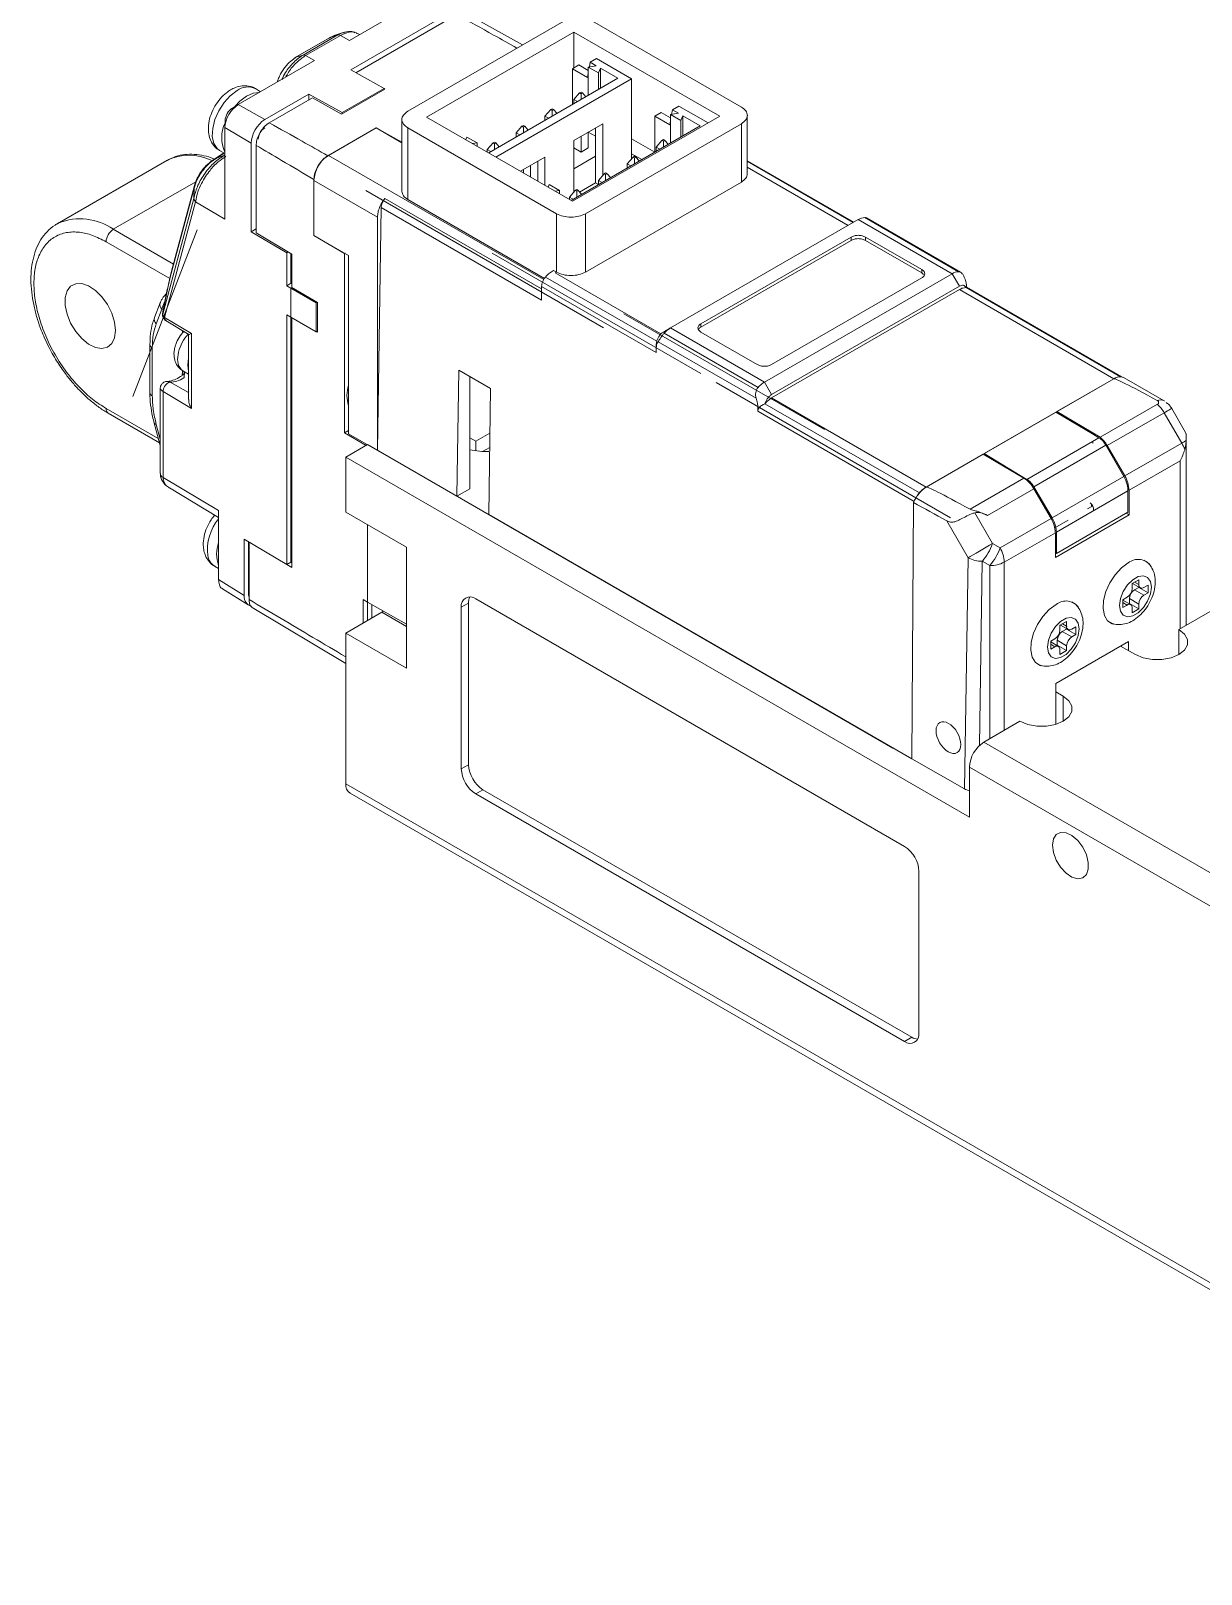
# Model space of a CAD drawing. Header units: millimetres. Extents: x 5 to 415, y 5 to 292.
# Drawn here: x 294.97 to 323.63, y 235.02 to 272.82 of the extents above; entities that cross this region are included whole.
import ezdxf

# ---------------------------------------------------------------- set-up
doc = ezdxf.new("R2010")
doc.units = ezdxf.units.MM
doc.linetypes.add('CENTERX2', pattern=[20.32, 12.7, -2.54, 2.54, -2.54])
doc.layers.add('CENTER_LINE', color=7, linetype='CENTERX2')

msp = doc.modelspace()

# ---------------------------------------------------------------- linework, layer by layer
at = {"color": 7, "linetype": 'Continuous', "lineweight": 18}
for p, q in [((304.645, 273.664), (302.773, 272.583)), ((302.807, 271.861), (305.3, 273.299)), ((302.932, 271.791), (305.406, 273.219)), ((304.204, 270.85), (308.022, 273.054)), ((307.013, 272.472), (305.615, 273.251)), ((308.729, 273.054), (312.371, 270.952)), ((302.282, 272.648), (301.427, 272.155)), ((302.315, 272.662), (301.463, 272.171)), ((302.491, 272.717), (301.639, 272.225)), ((302.553, 272.706), (301.701, 272.214)), ((302.38, 272.694), (302.278, 272.646)), ((302.491, 272.717), (302.315, 272.662)), ((302.596, 272.767), (302.425, 272.71)), ((302.553, 272.706), (302.773, 272.583)), ((302.665, 272.789), (302.616, 272.773)), ((303.021, 272.726), (302.958, 272.76)), ((304.663, 270.707), (308.269, 272.789)), ((308.269, 272.789), (311.84, 270.728)), ((308.269, 272.789), (308.269, 271.911)), ((301.432, 272.15), (301.463, 272.171)), ((301.463, 272.171), (301.639, 272.225)), ((301.701, 272.214), (301.921, 272.091)), ((308.668, 272.049), (308.827, 272.141)), ((308.827, 272.141), (309.684, 271.646)), ((301.921, 272.091), (300.049, 271.011)), ((303.62, 271.407), (302.807, 271.861)), ((308.393, 271.983), (308.234, 271.891)), ((308.234, 271.891), (308.605, 271.677)), ((308.234, 271.891), (308.234, 271.013)), ((308.393, 271.983), (308.622, 271.85)), ((308.622, 271.778), (308.605, 271.677)), ((308.622, 271.932), (308.817, 271.962)), ((308.871, 271.788), (308.622, 271.932)), ((308.622, 271.237), (308.622, 271.932)), ((308.668, 272.049), (308.649, 271.936)), ((308.668, 272.049), (308.817, 271.962)), ((308.924, 271.901), (308.871, 271.788)), ((308.871, 271.381), (308.871, 271.788)), ((308.924, 271.901), (309.348, 271.656)), ((308.924, 271.411), (308.924, 271.901)), ((300.599, 271.328), (300.469, 271.403)), ((301.016, 271.608), (301, 271.56)), ((303.638, 271.392), (302.577, 270.78)), ((302.595, 270.816), (303.62, 271.407)), ((303.62, 271.407), (303.62, 271.382)), ((303.62, 271.402), (303.638, 271.392)), ((309.348, 271.656), (306.184, 269.83)), ((309.684, 271.646), (306.36, 269.727)), ((309.684, 271.646), (309.684, 269.687)), ((300.049, 271.011), (299.908, 270.926)), ((300.703, 270.646), (300.049, 271.011)), ((301.782, 271.269), (300.703, 270.646)), ((300.809, 270.566), (301.87, 271.178)), ((301.782, 271.269), (302.595, 270.816)), ((301.782, 271.269), (301.782, 271.127)), ((302.577, 270.78), (301.87, 271.178)), ((308.269, 271.136), (308.411, 271.299)), ((308.358, 271.085), (308.269, 271.136)), ((308.269, 271.136), (308.269, 271.034)), ((308.446, 271.319), (308.411, 271.299)), ((308.411, 271.299), (308.446, 271.279)), ((308.482, 271.299), (308.446, 271.319)), ((308.446, 271.279), (308.482, 271.299)), ((308.446, 271.279), (308.446, 271.136)), ((308.482, 271.299), (308.564, 271.204)), ((299.724, 270.448), (299.727, 270.613)), ((302.595, 270.816), (302.595, 270.79)), ((304.057, 270.646), (304.057, 268.89)), ((308.234, 268.646), (304.663, 270.707)), ((307.562, 270.727), (307.704, 270.891)), ((307.651, 270.676), (307.562, 270.727)), ((307.562, 270.727), (307.562, 270.625)), ((307.739, 270.911), (307.704, 270.891)), ((307.704, 270.891), (307.739, 270.87)), ((307.774, 270.891), (307.739, 270.911)), ((307.739, 270.87), (307.774, 270.891)), ((307.739, 270.728), (307.739, 270.87)), ((307.774, 270.891), (307.857, 270.796)), ((311.84, 270.728), (308.234, 268.646)), ((310.408, 270.819), (310.249, 270.727)), ((310.249, 270.727), (310.621, 270.513)), ((310.249, 270.727), (310.249, 269.85)), ((310.408, 270.819), (310.638, 270.687)), ((310.638, 270.614), (310.621, 270.513)), ((310.638, 270.769), (310.833, 270.799)), ((310.886, 270.625), (310.638, 270.769)), ((310.638, 270.074), (310.638, 270.769)), ((310.683, 270.885), (310.664, 270.773)), ((310.683, 270.885), (310.842, 270.977)), ((310.683, 270.885), (310.833, 270.799)), ((310.842, 270.977), (311.557, 270.564)), ((310.939, 270.738), (310.886, 270.625)), ((310.886, 270.218), (310.886, 270.625)), ((310.939, 270.738), (311.363, 270.493)), ((310.939, 270.248), (310.939, 270.738)), ((312.517, 269.307), (312.517, 270.748)), ((299.724, 270.448), (299.724, 268.202)), ((300.367, 270.064), (299.724, 270.448)), ((302.241, 269.76), (303.426, 270.443)), ((303.426, 270.442), (302.259, 269.768)), ((303.426, 270.443), (304.057, 270.088)), ((303.426, 270.442), (303.426, 270.443)), ((304.057, 270.077), (303.426, 270.442)), ((307.845, 268.34), (304.204, 270.442)), ((304.204, 270.442), (304.204, 268.686)), ((306.997, 270.483), (306.855, 270.319)), ((306.944, 270.268), (306.855, 270.319)), ((306.855, 270.319), (306.855, 270.217)), ((307.032, 270.503), (306.997, 270.483)), ((306.997, 270.483), (307.032, 270.462)), ((307.067, 270.483), (307.032, 270.503)), ((307.032, 270.462), (307.067, 270.483)), ((307.032, 270.462), (307.032, 270.319)), ((307.15, 270.387), (307.067, 270.483)), ((311.363, 270.493), (308.199, 268.666)), ((308.269, 270.136), (308.977, 270.544)), ((308.446, 270.238), (308.446, 269.85)), ((312.371, 270.544), (308.552, 268.34)), ((308.623, 270.34), (308.623, 269.952)), ((308.8, 270.237), (308.623, 270.339)), ((308.8, 270.442), (308.8, 269.748)), ((308.977, 270.544), (308.977, 269.278)), ((312.371, 269.115), (312.371, 270.544)), ((299.594, 269.888), (299.724, 269.813)), ((300.367, 267.899), (300.367, 270.064)), ((300.49, 267.868), (300.49, 270.012)), ((305.652, 270.218), (305.623, 270.153)), ((305.901, 270.074), (305.652, 270.218)), ((305.79, 270.057), (305.901, 270.074)), ((305.901, 269.992), (305.901, 270.074)), ((306.148, 269.911), (306.29, 270.074)), ((306.236, 269.86), (306.148, 269.911)), ((306.148, 269.911), (306.148, 269.85)), ((306.325, 270.095), (306.29, 270.074)), ((306.29, 270.074), (306.325, 270.054)), ((306.36, 270.074), (306.325, 270.095)), ((306.325, 270.054), (306.36, 270.074)), ((306.325, 270.054), (306.325, 269.911)), ((306.36, 270.074), (306.443, 269.979)), ((308.269, 268.87), (308.269, 270.136)), ((308.269, 269.952), (308.446, 269.85)), ((308.446, 269.85), (308.623, 269.952)), ((310.249, 269.85), (309.684, 270.176)), ((309.684, 270.176), (310.249, 269.85)), ((310.285, 269.972), (310.426, 270.136)), ((310.373, 269.921), (310.285, 269.972)), ((310.285, 269.972), (310.285, 269.87)), ((310.461, 270.156), (310.426, 270.136)), ((310.426, 270.136), (310.461, 270.115)), ((310.497, 270.136), (310.461, 270.156)), ((310.461, 270.115), (310.497, 270.136)), ((310.461, 270.115), (310.461, 269.972)), ((310.497, 270.136), (310.579, 270.04)), ((298.303, 269.645), (295.616, 268.094)), ((299.697, 269.828), (299.466, 269.678)), ((299.518, 269.703), (299.482, 269.679)), ((299.684, 269.754), (299.518, 269.703)), ((299.724, 269.782), (299.684, 269.754)), ((306.961, 269.38), (307.562, 269.727)), ((307.209, 269.523), (307.209, 269.238)), ((307.386, 269.625), (307.386, 269.136)), ((307.562, 269.727), (307.562, 269.034)), ((308.8, 269.748), (308.269, 269.441)), ((308.8, 269.748), (308.8, 269.094)), ((309.578, 269.564), (309.719, 269.727)), ((309.666, 269.513), (309.578, 269.564)), ((309.578, 269.564), (309.578, 269.462)), ((309.684, 269.809), (309.931, 269.666)), ((309.754, 269.748), (309.719, 269.727)), ((309.719, 269.727), (309.754, 269.707)), ((309.79, 269.727), (309.754, 269.748)), ((309.754, 269.707), (309.79, 269.727)), ((309.754, 269.564), (309.754, 269.707)), ((309.79, 269.727), (309.872, 269.632)), ((315.122, 268.132), (312.543, 269.621)), ((301.904, 267.809), (301.904, 269.175)), ((301.905, 269.156), (303.461, 268.258)), ((301.905, 267.808), (301.905, 269.156)), ((307.032, 269.421), (307.032, 269.34)), ((312.371, 269.115), (308.552, 266.911)), ((309.012, 269.319), (308.87, 269.156)), ((308.959, 269.105), (308.87, 269.156)), ((308.87, 269.156), (308.87, 269.054)), ((309.047, 269.34), (309.012, 269.319)), ((309.012, 269.319), (309.047, 269.299)), ((309.083, 269.319), (309.047, 269.34)), ((309.047, 269.299), (309.083, 269.319)), ((309.047, 269.299), (309.047, 269.156)), ((309.165, 269.224), (309.083, 269.319)), ((298.971, 268.967), (298.411, 266.874)), ((298.98, 269.029), (298.419, 266.934)), ((298.965, 268.713), (298.971, 268.967)), ((298.988, 269.02), (298.971, 268.967)), ((307.668, 269.054), (307.638, 268.99)), ((307.917, 268.911), (307.668, 269.054)), ((307.805, 268.893), (307.917, 268.911)), ((307.917, 268.829), (307.917, 268.911)), ((308.163, 268.748), (308.305, 268.911)), ((308.252, 268.697), (308.163, 268.748)), ((308.163, 268.748), (308.163, 268.687)), ((308.34, 268.931), (308.305, 268.911)), ((308.305, 268.911), (308.34, 268.891)), ((308.375, 268.911), (308.34, 268.931)), ((308.34, 268.891), (308.375, 268.911)), ((308.34, 268.891), (308.34, 268.748)), ((308.375, 268.911), (308.458, 268.816)), ((308.411, 268.87), (308.8, 269.094)), ((308.8, 269.094), (308.87, 269.054)), ((298.965, 268.713), (298.202, 265.881)), ((299.005, 268.632), (298.241, 265.8)), ((299.724, 268.202), (299.005, 268.632)), ((303.55, 268.49), (303.461, 262.542)), ((307.475, 266.224), (303.55, 268.49)), ((307.55, 266.755), (304.204, 268.686)), ((295.616, 268.094), (295.649, 268.112)), ((300.367, 267.899), (300.49, 267.97)), ((303.461, 262.542), (303.461, 268.258)), ((307.845, 266.91), (307.845, 268.34)), ((308.552, 268.34), (308.552, 266.911)), ((315.234, 268.197), (310.638, 265.543)), ((315.234, 268.197), (317.533, 266.87)), ((315.391, 268.245), (317.689, 266.918)), ((317.741, 266.904), (315.433, 268.236)), ((301.236, 267.38), (300.367, 267.899)), ((300.49, 267.868), (301.363, 267.351)), ((302.655, 267.364), (301.904, 267.809)), ((301.904, 267.809), (301.905, 267.809)), ((301.905, 267.808), (302.754, 267.319)), ((311.381, 265.645), (315.058, 267.768)), ((315.058, 267.686), (311.381, 265.564)), ((315.058, 267.768), (315.058, 267.686)), ((315.411, 267.768), (316.79, 266.972)), ((315.411, 267.686), (315.411, 267.768)), ((316.79, 266.89), (315.411, 267.686)), ((301.275, 267.403), (301.236, 267.38)), ((301.236, 266.576), (301.236, 267.38)), ((301.34, 266.636), (301.34, 267.365)), ((301.363, 267.351), (301.363, 266.535)), ((302.665, 267.37), (302.655, 267.364)), ((302.655, 262.974), (302.655, 267.364)), ((302.754, 267.319), (302.754, 262.95)), ((307.774, 266.949), (307.845, 266.91)), ((307.845, 266.911), (307.81, 266.89)), ((312.936, 264.217), (317.533, 266.87)), ((316.79, 266.89), (316.79, 266.972)), ((316.835, 266.852), (316.79, 266.89)), ((317.709, 266.564), (317.533, 266.87)), ((301.34, 266.636), (301.236, 266.576)), ((301.236, 266.576), (301.34, 266.513)), ((301.363, 266.622), (301.34, 266.636)), ((301.34, 265.803), (301.34, 266.513)), ((301.959, 266.156), (301.34, 266.513)), ((301.363, 266.535), (301.991, 266.163)), ((307.48, 266.557), (307.475, 266.224)), ((310.285, 264.938), (307.48, 266.557)), ((310.297, 265.217), (307.574, 266.788)), ((316.79, 266.768), (313.113, 264.645)), ((317.709, 266.564), (313.113, 263.91)), ((317.709, 266.482), (313.113, 263.829)), ((317.709, 266.482), (321.492, 264.298)), ((317.874, 266.53), (317.882, 266.534)), ((317.874, 266.53), (321.658, 264.346)), ((321.684, 264.344), (317.884, 266.538)), ((317.886, 266.528), (317.886, 266.555)), ((298.136, 266.153), (297.999, 265.798)), ((298.276, 266.283), (298.197, 265.887)), ((298.277, 266.31), (298.203, 265.94)), ((298.278, 266.316), (298.277, 266.31)), ((301.959, 266.156), (301.981, 266.169)), ((301.959, 265.446), (301.959, 266.156)), ((301.991, 266.163), (301.991, 265.436)), ((298.044, 265.644), (298.181, 266)), ((298.197, 265.887), (298.197, 265.895)), ((298.241, 265.8), (298.905, 265.404)), ((298.248, 265.739), (298.837, 265.382)), ((301.34, 265.803), (301.236, 265.865)), ((301.236, 259.746), (301.236, 265.865)), ((301.34, 265.803), (301.959, 265.446)), ((301.34, 259.806), (301.34, 265.803)), ((301.363, 265.789), (301.363, 259.677)), ((298.688, 265.472), (298.688, 265.412)), ((298.835, 265.387), (298.835, 263.788)), ((298.905, 265.404), (298.905, 263.57)), ((301.959, 265.446), (301.991, 265.464)), ((301.991, 265.436), (301.967, 265.45)), ((310.638, 265.543), (310.461, 265.441)), ((312.78, 264.084), (310.482, 265.411)), ((310.638, 265.543), (312.936, 264.217)), ((311.381, 265.564), (311.381, 265.645)), ((312.76, 264.645), (311.381, 265.441)), ((297.887, 265.14), (297.887, 263.958)), ((297.946, 263.876), (297.946, 265.058)), ((310.285, 265.041), (310.285, 265.069)), ((310.285, 265.041), (310.285, 264.938)), ((312.733, 263.818), (310.332, 265.204)), ((298.678, 264.381), (298.688, 264.469)), ((298.688, 264.5), (298.688, 264.469)), ((298.694, 264.49), (298.835, 264.408)), ((298.72, 264.316), (298.726, 264.319)), ((298.724, 264.472), (298.723, 264.402)), ((298.726, 264.319), (298.733, 264.467)), ((305.406, 261.419), (305.452, 264.508)), ((305.452, 264.508), (306.23, 264.059)), ((305.724, 264.351), (305.724, 261.603)), ((313.113, 263.91), (312.936, 264.217)), ((316.896, 261.645), (321.492, 264.298)), ((320.096, 263.492), (321.492, 264.298)), ((322.727, 263.754), (321.742, 264.323)), ((298.14, 264.06), (298.14, 261.981)), ((298.21, 263.986), (298.21, 261.881)), ((298.905, 263.57), (298.21, 263.986)), ((302.743, 264.097), (302.754, 264.058)), ((306.23, 264.059), (306.183, 260.97)), ((313.113, 263.829), (316.896, 261.645)), ((296.866, 263.454), (298.119, 262.731)), ((312.771, 263.502), (312.774, 263.604)), ((312.774, 263.604), (312.822, 263.604)), ((312.948, 263.687), (316.731, 261.502)), ((318.318, 262.466), (320.07, 263.477)), ((320.07, 263.477), (320.967, 262.951)), ((320.096, 263.492), (320.096, 263.462)), ((321.161, 262.866), (320.096, 263.492)), ((322.558, 263.672), (321.161, 262.866)), ((322.727, 263.466), (321.331, 262.659)), ((322.73, 263.753), (322.725, 263.755)), ((323.157, 262.722), (322.727, 263.466)), ((323.249, 262.984), (322.91, 263.571)), ((297.992, 263.207), (298.129, 262.694)), ((298.128, 262.697), (298.14, 262.663)), ((302.754, 263.032), (302.655, 262.974)), ((303.179, 262.664), (302.655, 262.974)), ((303.214, 262.684), (302.683, 262.378)), ((303.461, 262.542), (302.754, 262.95)), ((316.083, 255.254), (303.214, 262.684)), ((305.865, 262.766), (305.724, 262.848)), ((306.213, 262.967), (305.865, 262.766)), ((305.865, 262.766), (305.865, 262.533)), ((321.128, 262.853), (319.363, 261.834)), ((320.967, 262.951), (321.128, 262.853)), ((320.967, 262.723), (320.985, 262.734)), ((321.76, 261.916), (323.157, 262.722)), ((323.26, 262.951), (323.26, 262.782)), ((323.26, 262.782), (323.26, 262.756)), ((323.26, 262.756), (323.26, 258.255)), ((302.683, 261.03), (302.683, 262.378)), ((302.683, 262.378), (317.957, 253.56)), ((303.248, 262.664), (303.249, 262.664)), ((303.427, 262.562), (303.426, 262.561)), ((303.461, 262.542), (305.406, 261.419)), ((306.034, 262.516), (306.208, 262.617)), ((316.896, 261.645), (318.293, 262.451)), ((319.289, 261.866), (318.293, 262.451)), ((318.318, 262.466), (319.2, 261.93)), ((318.318, 262.436), (318.318, 262.466)), ((321.297, 262.67), (319.535, 261.653)), ((321.736, 261.902), (321.297, 262.67)), ((321.76, 261.916), (321.331, 262.659)), ((319.2, 261.93), (319.363, 261.834)), ((323.114, 262.289), (321.864, 261.567)), ((298.21, 261.881), (299.568, 261.069)), ((298.363, 261.623), (299.568, 260.902)), ((305.724, 261.603), (305.406, 261.419)), ((317.971, 261.104), (319.289, 261.866)), ((319.536, 261.603), (318.398, 260.946)), ((319.981, 260.889), (319.535, 261.653)), ((319.957, 260.875), (319.536, 261.603)), ((321.736, 261.902), (319.981, 260.889)), ((321.838, 261.553), (320.086, 260.541)), ((321.838, 261.028), (321.838, 261.553)), ((321.864, 260.961), (321.864, 261.567)), ((316.543, 254.99), (316.59, 261.264)), ((316.699, 261.457), (316.731, 261.502)), ((320.977, 261.184), (320.846, 261.108)), ((320.948, 261.167), (320.946, 261.231)), ((299.568, 261.069), (299.568, 259.377)), ((304.168, 260.173), (302.683, 261.03)), ((306.183, 260.97), (316.543, 254.99)), ((317.922, 259.913), (317.4, 260.818)), ((318.086, 261.016), (318.522, 260.26)), ((318.707, 260.153), (319.957, 260.875)), ((320.373, 260.835), (320.047, 260.647)), ((321.864, 260.961), (320.06, 259.92)), ((321.838, 261.028), (320.086, 260.016)), ((321.793, 261.002), (321.864, 260.961)), ((303.214, 258.827), (303.214, 260.724)), ((320.06, 260.527), (318.81, 259.805)), ((320.06, 259.92), (320.06, 260.527)), ((320.086, 260.016), (320.086, 260.541)), ((300.193, 260.369), (301.236, 259.746)), ((300.193, 258.99), (300.193, 260.369)), ((300.298, 259.048), (300.298, 260.307)), ((300.315, 260.296), (300.321, 260.293)), ((300.315, 260.296), (300.315, 258.888)), ((300.315, 260.296), (300.315, 260.296)), ((304.168, 260.173), (304.168, 257.213)), ((318.522, 260.26), (318.707, 260.153)), ((320.086, 260.016), (320.06, 260.031)), ((299.47, 259.711), (299.568, 259.654)), ((301.236, 259.746), (301.34, 259.806)), ((301.24, 259.749), (301.363, 259.677)), ((301.363, 259.793), (301.34, 259.806)), ((317.836, 254.256), (317.922, 259.913)), ((318.457, 259.72), (318.272, 259.827)), ((299.568, 259.377), (300.193, 258.99)), ((322.105, 259.375), (321.94, 259.28)), ((321.94, 259.28), (321.94, 259.161)), ((321.951, 259.286), (322.141, 259.176)), ((322.105, 259.256), (322.105, 259.375)), ((299.666, 259.151), (300.293, 258.764)), ((316.366, 252.846), (305.865, 258.908)), ((321.816, 258.947), (321.713, 258.887)), ((321.875, 258.794), (321.875, 258.913)), ((322.105, 258.78), (321.875, 258.913)), ((321.999, 259.127), (322.102, 259.187)), ((321.999, 259.127), (322.229, 258.994)), ((322.102, 259.187), (322.102, 259.199)), ((322.102, 259.187), (322.332, 259.054)), ((322.332, 259.244), (322.229, 259.185)), ((322.229, 258.994), (322.332, 259.054)), ((322.332, 259.054), (322.332, 259.244)), ((300.387, 258.695), (302.683, 257.323)), ((302.683, 258.07), (303.567, 258.581)), ((303.109, 258.889), (303.214, 258.827)), ((303.109, 258.316), (303.109, 258.889)), ((303.214, 258.827), (304.168, 258.289)), ((303.214, 258.827), (303.214, 258.377)), ((303.32, 258.438), (303.32, 258.767)), ((303.567, 258.581), (303.606, 258.605)), ((305.688, 258.805), (305.512, 258.703)), ((305.512, 258.703), (305.512, 254.743)), ((305.688, 258.805), (305.688, 254.845)), ((321.713, 258.887), (321.713, 258.697)), ((321.904, 258.765), (321.713, 258.875)), ((321.713, 258.697), (321.816, 258.756)), ((321.865, 258.787), (321.875, 258.794)), ((321.875, 258.794), (322.105, 258.661)), ((321.94, 258.685), (321.94, 258.566)), ((321.94, 258.566), (322.105, 258.661)), ((322.105, 258.661), (322.105, 258.78)), ((323.967, 258.663), (323.083, 258.153)), ((320.337, 258.355), (320.172, 258.26)), ((320.172, 258.26), (320.172, 258.141)), ((320.183, 258.266), (320.374, 258.156)), ((320.231, 258.106), (320.334, 258.166)), ((320.334, 258.166), (320.334, 258.178)), ((320.334, 258.166), (320.564, 258.033)), ((320.337, 258.236), (320.337, 258.355)), ((320.564, 258.224), (320.461, 258.164)), ((320.564, 258.033), (320.564, 258.224)), ((323.083, 258.153), (323.083, 257.541)), ((302.683, 258.07), (302.683, 254.376)), ((304.168, 257.213), (302.683, 258.07)), ((320.049, 257.926), (319.946, 257.867)), ((319.946, 257.867), (319.946, 257.676)), ((320.136, 257.744), (319.946, 257.854)), ((321.855, 257.863), (320.069, 256.832)), ((320.097, 257.767), (320.108, 257.773)), ((320.108, 257.773), (320.108, 257.892)), ((320.337, 257.759), (320.108, 257.892)), ((320.108, 257.773), (320.337, 257.64)), ((320.231, 258.106), (320.461, 257.974)), ((320.461, 257.974), (320.564, 258.033)), ((321.855, 257.863), (321.855, 257.638)), ((319.946, 257.676), (320.049, 257.736)), ((320.172, 257.664), (320.172, 257.545)), ((320.172, 257.545), (320.337, 257.64)), ((320.337, 257.64), (320.337, 257.759)), ((321.659, 257.75), (322.023, 257.541)), ((320.069, 256.832), (320.069, 255.829)), ((320.255, 256.52), (320.069, 256.627)), ((319.194, 255.908), (318.31, 255.398)), ((316.117, 255.235), (316.083, 255.254)), ((318.31, 255.398), (330.897, 248.132)), ((305.512, 254.743), (305.688, 254.845)), ((317.836, 254.256), (316.543, 254.99)), ((331.427, 247.009), (317.957, 254.785)), ((317.957, 253.56), (317.957, 254.785)), ((302.683, 254.376), (335.811, 235.251)), ((302.787, 254.147), (335.915, 235.022)), ((306.042, 254.233), (305.865, 254.131)), ((305.865, 254.131), (316.366, 248.069)), ((306.042, 254.233), (316.543, 248.171)), ((316.719, 248.273), (316.719, 252.233)), ((316.366, 248.069), (316.543, 248.171))]:
    msp.add_line(p, q, dxfattribs=at)
at = {"color": 8, "linetype": 'Continuous', "lineweight": 18}
for p, q in [((302.284, 272.642), (302.315, 272.662)), ((302.315, 272.662), (302.381, 272.692)), ((299.518, 269.703), (299.703, 269.825)), ((302.259, 269.768), (307.531, 266.725)), ((312.517, 269.623), (315.111, 268.125)), ((312.517, 269.479), (314.987, 268.054)), ((296.991, 267.958), (299.009, 269.123)), ((307.479, 266.499), (303.639, 268.715)), ((296.814, 267.652), (298.374, 266.751)), ((296.991, 267.958), (298.465, 267.107)), ((307.81, 266.89), (310.402, 265.394)), ((298.181, 266), (298.212, 265.982)), ((298.211, 265.938), (298.197, 265.895)), ((298.835, 263.964), (298.385, 264.212)), ((298.092, 262.831), (296.814, 263.569)), ((316.601, 261.291), (312.771, 263.502)), ((298.14, 262.816), (298.044, 263.177)), ((319.2, 261.918), (319.2, 261.93)), ((323.114, 258.17), (323.114, 262.289)), ((318.272, 259.827), (318.204, 255.317)), ((318.457, 255.482), (318.457, 259.72)), ((318.81, 259.805), (318.81, 255.686)), ((322.002, 259.316), (322.105, 259.256)), ((300.315, 259.038), (300.298, 259.048)), ((304.168, 258.234), (303.567, 258.581)), ((321.816, 258.756), (321.713, 258.816)), ((320.234, 258.295), (320.337, 258.236)), ((320.049, 257.736), (319.946, 257.795)), ((320.255, 256.52), (320.255, 255.908))]:
    msp.add_line(p, q, dxfattribs=at)
at = {"color": 8, "linetype": 'Continuous', "lineweight": 18, "flags": 128}
for points in [[(300.022, 271.354), (299.856, 271.229), (299.702, 271.06), (299.573, 270.86), (299.478, 270.645), (299.424, 270.429), (299.415, 270.23), (299.452, 270.061), (299.532, 269.936), (299.594, 269.888)], [(298.411, 266.874), (298.414, 266.909), (298.419, 266.934)], [(298.277, 266.31), (298.276, 266.304), (298.276, 266.283)], [(298.587, 264.951), (298.564, 264.772), (298.589, 264.621), (298.66, 264.514), (298.694, 264.49)], [(298.14, 262.678), (298.131, 262.689), (298.129, 262.694)]]:
    msp.add_lwpolyline(points, dxfattribs=at)
at = {"color": 7, "linetype": 'Continuous', "lineweight": 18, "flags": 128}
for points in [[(299.972, 270.977), (300.085, 271.096), (300.252, 271.222)], [(300.252, 271.222), (300.419, 271.295), (300.569, 271.31)], [(297.044, 265.478), (297.021, 265.298), (296.954, 265.158), (296.848, 265.069), (296.71, 265.036), (296.551, 265.063), (296.383, 265.146), (296.218, 265.281), (296.069, 265.457), (295.945, 265.661), (295.858, 265.878), (295.812, 266.091), (295.812, 266.286), (295.858, 266.447), (295.945, 266.563), (296.069, 266.624), (296.218, 266.628), (296.383, 266.572), (296.551, 266.462), (296.71, 266.305), (296.848, 266.113), (296.954, 265.901), (297.021, 265.684), (297.044, 265.478)], [(298.146, 266.174), (298.145, 266.173), (298.136, 266.153)], [(298.835, 264.484), (298.812, 264.629), (298.835, 264.808)], [(322.727, 263.466), (322.769, 263.49), (322.807, 263.512), (322.839, 263.53), (322.866, 263.546), (322.887, 263.558), (322.901, 263.566), (322.909, 263.57), (322.91, 263.571)], [(323.157, 262.722), (323.171, 262.731), (323.186, 262.739), (323.199, 262.747), (323.213, 262.755), (323.225, 262.762), (323.238, 262.769), (323.249, 262.776), (323.26, 262.782)], [(317.922, 259.913), (317.978, 259.945), (318.045, 259.984), (318.121, 260.028), (318.202, 260.075), (318.286, 260.123), (318.369, 260.171), (318.449, 260.218), (318.522, 260.26)], [(321.846, 259.787), (321.679, 259.664), (321.524, 259.497), (321.394, 259.299), (321.297, 259.084), (321.24, 258.868), (321.229, 258.667), (321.263, 258.497), (321.34, 258.369), (321.455, 258.293), (321.477, 258.286)], [(321.634, 258.746), (321.657, 258.606), (321.725, 258.51), (321.828, 258.469), (321.955, 258.489), (322.09, 258.567), (322.217, 258.694), (322.321, 258.854), (322.388, 259.028), (322.412, 259.195), (322.388, 259.335), (322.321, 259.431), (322.217, 259.472), (322.09, 259.452), (321.955, 259.374), (321.828, 259.247), (321.725, 259.087), (321.657, 258.913), (321.634, 258.746)], [(320.078, 258.767), (319.911, 258.644), (319.757, 258.477), (319.626, 258.279), (319.529, 258.064), (319.472, 257.848), (319.461, 257.647), (319.495, 257.476), (319.573, 257.348), (319.688, 257.272), (319.709, 257.265)], [(319.866, 257.726), (319.889, 257.585), (319.957, 257.489), (320.06, 257.449), (320.187, 257.469), (320.322, 257.547), (320.449, 257.673), (320.553, 257.833), (320.62, 258.007), (320.644, 258.175), (320.62, 258.315), (320.553, 258.411), (320.449, 258.451), (320.322, 258.431), (320.187, 258.353), (320.06, 258.227), (319.957, 258.067), (319.889, 257.893), (319.866, 257.726)], [(323.083, 258.153), (323.221, 258.043), (323.294, 257.915), (323.294, 257.779), (323.221, 257.65), (323.083, 257.541), (322.893, 257.461), (322.67, 257.419), (322.436, 257.419), (322.212, 257.461), (322.023, 257.541)], [(320.255, 256.52), (320.393, 256.411), (320.465, 256.282), (320.465, 256.146), (320.393, 256.017), (320.255, 255.908), (320.065, 255.828), (319.842, 255.786), (319.607, 255.786), (319.384, 255.828), (319.194, 255.908)], [(319.99, 252.877), (320.014, 253.029), (320.083, 253.136), (320.19, 253.188), (320.323, 253.179), (320.468, 253.109), (320.609, 252.986), (320.731, 252.824), (320.82, 252.64), (320.868, 252.454), (320.868, 252.286), (320.82, 252.154), (320.731, 252.073), (320.609, 252.052), (320.468, 252.092), (320.323, 252.19), (320.19, 252.334), (320.083, 252.509), (320.014, 252.697), (319.99, 252.877)]]:
    msp.add_lwpolyline(points, dxfattribs=at)
at = {"color": 8, "linetype": 'Continuous', "lineweight": 18}
for centre, radius, start, end in [((300.287, 271), 0.443, 65.7299, 126.7506), ((298.852, 268.505), 1.265, 64.8325, 115.7238), ((296.178, 266.795), 1.419, 55.0318, 111.8836), ((298.274, 266.11), 0.145, 162.8112, 229.9982), ((299.601, 264.689), 1.047, 137.9179, 165.4718), ((297.987, 265.15), 0.101, 186.077, 245.592), ((297.987, 263.968), 0.101, 185.6948, 245.6253), ((322.63, 263.566), 0.212, 62.8623, 110.6912), ((298.041, 263.233), 0.0555, 208.4674, 272.7823), ((298.263, 261.993), 0.124, 185.362, 244.6121), ((300.504, 260.105), 1.209, 140.7721, 186.6586), ((299.656, 260.014), 0.355, 187.9109, 238.5432)]:
    msp.add_arc(centre, radius, start, end, dxfattribs=at)
at = {"color": 7, "linetype": 'Continuous', "lineweight": 18}
for centre, radius, start, end in [((300.43, 270.416), 0.706, 122.6055, 177.3945), ((300.12, 270.595), 0.393, 122.6055, 177.3945), ((301.097, 270.03), 0.731, 122.6055, 177.3945), ((300.482, 270.203), 0.836, 154.5884, 205.1344), ((300.892, 270.149), 0.351, 122.6055, 177.3945), ((312.5, 269.546), 0.0862, 60.1516, 78.6073), ((297.198, 267.634), 0.384, 122.6055, 177.3945), ((317.703, 266.595), 0.324, 92.431, 121.7531), ((298.137, 265.755), 0.145, 162.8112, 229.9982), ((298.311, 265.885), 0.109, 181.664, 230.3258), ((310.962, 265.002), 0.631, 120.8988, 139.6361), ((321.66, 264.03), 0.316, 90.407, 121.9974), ((321.639, 264.092), 0.253, 65.8387, 125.4717), ((321.656, 264.257), 0.0888, 60.3017, 88.9053), ((303.461, 263.889), 0.75, 160.5443, 199.4557), ((296.94, 263.557), 0.126, 174.4485, 233.5152), ((322.04, 263.075), 0.79, 29.6103, 49.0883), ((320.644, 262.269), 0.79, 29.6103, 49.0883), ((322.435, 262.304), 0.833, 17.9592, 30.102), ((306.11, 264.173), 1.658, 256.5271, 272.705), ((317.31, 260.999), 0.767, 122.6398, 159.803), ((318.902, 261.254), 0.724, 28.8952, 57.6862), ((321.143, 261.543), 0.721, 1.9565, 31.1437), ((320.801, 261.095), 0.197, 353.7012, 54.9867), ((319.339, 260.502), 0.721, 1.9565, 31.1437), ((300.35, 260.007), 0.83, 160.3538, 199.6462), ((317.208, 260.73), 1.396, 319.6831, 340.3169), ((317.392, 260.624), 1.396, 319.6831, 340.3169), ((318.089, 259.78), 0.721, 1.9565, 31.1437), ((318.266, 260.556), 0.729, 241.8317, 270.4874), ((318.471, 260.442), 0.721, 268.8559, 298.0402), ((322.088, 259.499), 0.376, 32.1235, 130.0538), ((305.727, 258.738), 0.218, 50.7967, 189.214), ((306.007, 258.817), 0.319, 154.2919, 182.1046), ((321.672, 259.173), 0.269, 302.6055, 357.3945), ((322.144, 258.9), 0.269, 122.6055, 177.3945), ((322.181, 259.244), 0.0764, 170.786, 309.2033), ((322.374, 258.768), 0.269, 122.6055, 177.3945), ((320.32, 258.479), 0.376, 32.1235, 130.0538), ((321.865, 258.697), 0.0764, 350.786, 129.2033), ((319.904, 258.153), 0.269, 302.6055, 357.3945), ((320.413, 258.224), 0.0764, 170.786, 309.2033), ((320.376, 257.88), 0.269, 122.6055, 177.3945), ((320.606, 257.747), 0.269, 122.6055, 177.3945), ((320.097, 257.676), 0.0764, 350.786, 129.2033), ((318.724, 254.75), 0.768, 122.6055, 177.3945), ((306.279, 254.778), 0.768, 182.6055, 237.3945), ((306.456, 254.88), 0.768, 182.6055, 237.3945), ((302.928, 254.348), 0.246, 173.7012, 234.9867), ((315.952, 252.198), 0.768, 2.6055, 57.3945), ((316.504, 248.238), 0.218, 230.7967, 9.214), ((316.712, 248.441), 0.319, 237.8986, 265.7044)]:
    msp.add_arc(centre, radius, start, end, dxfattribs=at)
for centre, major_axis, ratio, start_param, end_param in [((362.006, 240.502), (40.514, -23.795), 0.007557, 2.91635, 3.137304), ((322.76, 262.831), (0.498, 0.133), 0.317765, 6.198245, 6.409817), ((322.76, 262.493), (0.354, 0.612), 0.577335, 4.71243, 5.139508), ((357.409, 237.849), (40.514, -23.795), 0.007557, 2.915028, 3.137304), ((352.175, 240.87), (40.866, -23.189), 0.007622, 2.59292, 2.631892), ((318.381, 260.379), (-0.354, 0.612), 0.577335, 5.463585, 6.128989), ((300.547, 259.194), (0.25, 0.433), 0.577206, 2.356266, 3.393237), ((318.186, 254.462), (0.5, 0), 0.577243, 3.935679, 4.235596)]:
    msp.add_ellipse(centre, major_axis=major_axis, ratio=ratio, start_param=start_param, end_param=end_param, dxfattribs=at)
msp.add_ellipse((317.442, 255.509), major_axis=(-0.212, 0.368), ratio=0.587458, dxfattribs=at)
at = {"color": 8, "linetype": 'Continuous', "lineweight": 18}
for points, knots in [([(306.875, 272.392), (306.684, 272.5), (306.195, 272.776), (305.704, 273.052), (305.406, 273.219)], [0, 0, 0, 0, 0.391066, 1, 1, 1, 1]), ([(302.653, 272.782), (302.637, 272.779), (302.586, 272.769), (302.529, 272.738), (302.491, 272.717)], [0, 0, 0, 0, 0.317534, 1, 1, 1, 1]), ([(302.553, 272.706), (302.624, 272.738), (302.768, 272.802), (302.908, 272.803), (302.951, 272.76), (302.955, 272.756)], [0, 0, 0, 0, 0.4663489, 0.9493271, 1, 1, 1, 1]), ([(301.639, 272.225), (301.6, 272.2), (301.522, 272.151), (301.408, 272.048), (301.301, 271.929), (301.194, 271.789), (301.145, 271.685), (301.119, 271.628)], [0, 0, 0, 0, 0.19296, 0.385154, 0.577278, 0.769651, 1, 1, 1, 1]), ([(301.211, 271.681), (301.233, 271.723), (301.304, 271.858), (301.479, 272.059), (301.628, 272.163), (301.701, 272.214)], [0, 0, 0, 0, 0.188477, 0.600222, 1, 1, 1, 1]), ([(298.251, 266.18), (298.25, 266.179), (298.233, 266.152), (298.207, 266.089), (298.19, 266.033), (298.181, 266)], [0, 0, 0, 0, 0.018663, 0.426483, 1, 1, 1, 1]), ([(298.241, 265.8), (298.242, 265.784), (298.244, 265.76), (298.256, 265.736), (298.265, 265.729), (298.27, 265.726)], [0, 0, 0, 0, 0.461096, 0.721042, 1, 1, 1, 1]), ([(298.385, 264.212), (298.373, 264.218), (298.349, 264.23), (298.325, 264.231), (298.314, 264.232)], [0, 0, 0, 0, 0.495251, 1, 1, 1, 1]), ([(298.21, 263.986), (298.2, 263.993), (298.178, 264.006), (298.156, 264.027), (298.144, 264.045), (298.137, 264.058), (298.14, 264.062), (298.14, 264.062)], [0, 0, 0, 0, 0.2440363, 0.4895925, 0.7383204, 0.9918096, 1, 1, 1, 1]), ([(298.21, 261.881), (298.216, 261.839), (298.227, 261.753), (298.292, 261.668), (298.348, 261.635), (298.364, 261.625)], [0, 0, 0, 0, 0.398707, 0.820945, 1, 1, 1, 1]), ([(300.315, 258.888), (300.837, 258.58), (301.626, 258.114), (302.415, 257.646), (302.683, 257.487)], [0, 0, 0, 0, 0.660631, 1, 1, 1, 1])]:
    msp.add_open_spline(points, degree=3, knots=knots, dxfattribs=at)
at = {"color": 7, "linetype": 'Continuous', "lineweight": 18}
for points, knots in [([(302.381, 272.692), (302.393, 272.699), (302.409, 272.707), (302.422, 272.708), (302.426, 272.709)], [0, 0, 0, 0, 0.763439, 1, 1, 1, 1]), ([(302.908, 272.771), (302.885, 272.783), (302.812, 272.818), (302.717, 272.799), (302.653, 272.786)], [0, 0, 0, 0, 0.321883, 1, 1, 1, 1]), ([(301.012, 271.567), (301.017, 271.588), (301.029, 271.642), (301.07, 271.736), (301.128, 271.837), (301.213, 271.957), (301.329, 272.081), (301.421, 272.142), (301.463, 272.171)], [0, 0, 0, 0, 0.104163, 0.258144, 0.403502, 0.540616, 0.78707, 1, 1, 1, 1]), ([(299.86, 271.37), (299.826, 271.348), (299.735, 271.289), (299.602, 271.157), (299.472, 270.975), (299.376, 270.77), (299.319, 270.553), (299.313, 270.347), (299.354, 270.163), (299.438, 270.018), (299.524, 269.923), (299.587, 269.896), (299.6, 269.891)], [0, 0, 0, 0, 0.069191, 0.187246, 0.305473, 0.424465, 0.545945, 0.672411, 0.778961, 0.878509, 0.975127, 1, 1, 1, 1]), ([(300.472, 271.4), (300.469, 271.402), (300.422, 271.44), (300.306, 271.469), (300.142, 271.477), (299.99, 271.44), (299.9, 271.392), (299.86, 271.37)], [0, 0, 0, 0, 0.016092, 0.280853, 0.533588, 0.790697, 1, 1, 1, 1]), ([(300.49, 270.012), (300.493, 270.056), (300.5, 270.143), (300.555, 270.285), (300.637, 270.416), (300.726, 270.512), (300.786, 270.551), (300.809, 270.566)], [0, 0, 0, 0, 0.214702, 0.429404, 0.644089, 0.858766, 1, 1, 1, 1]), ([(300.809, 270.566), (301.077, 270.416), (301.555, 270.147), (302.032, 269.878), (302.241, 269.76)], [0, 0, 0, 0, 0.560004, 1, 1, 1, 1]), ([(301.904, 269.175), (301.64, 269.332), (301.169, 269.611), (300.697, 269.89), (300.49, 270.012)], [0, 0, 0, 0, 0.560005, 1, 1, 1, 1]), ([(299.47, 269.677), (299.443, 269.688), (299.336, 269.733), (299.15, 269.776), (298.914, 269.803), (298.682, 269.786), (298.477, 269.736), (298.361, 269.671), (298.312, 269.644)], [0, 0, 0, 0, 0.066215, 0.258975, 0.453769, 0.651094, 0.852619, 1, 1, 1, 1]), ([(299.684, 269.754), (299.6, 269.696), (299.432, 269.58), (299.204, 269.303), (299.03, 268.996), (298.987, 268.807), (298.965, 268.713)], [0, 0, 0, 0, 0.250224, 0.500004, 0.749764, 1, 1, 1, 1]), ([(298.971, 268.967), (298.991, 269.034), (299.029, 269.166), (299.145, 269.352), (299.254, 269.485), (299.372, 269.605), (299.461, 269.664), (299.518, 269.703)], [0, 0, 0, 0, 0.256012, 0.50256, 0.638236, 0.766006, 1, 1, 1, 1]), ([(299.492, 269.693), (299.442, 269.66), (299.336, 269.592), (299.182, 269.431), (299.071, 269.265), (299.002, 269.117), (298.984, 269.042), (298.975, 269.003)], [0, 0, 0, 0, 0.206748, 0.436121, 0.696813, 0.842091, 1, 1, 1, 1]), ([(299.747, 269.743), (299.683, 269.701), (299.549, 269.613), (299.378, 269.432), (299.243, 269.248), (299.139, 269.069), (299.045, 268.854), (299.019, 268.711), (299.005, 268.632)], [0, 0, 0, 0, 0.180061, 0.3783653, 0.5057387, 0.6399103, 0.8012057, 1, 1, 1, 1]), ([(299.684, 269.754), (299.693, 269.756), (299.713, 269.759), (299.735, 269.748), (299.747, 269.743)], [0, 0, 0, 0, 0.502742, 1, 1, 1, 1]), ([(302.241, 269.76), (302.203, 269.733), (302.128, 269.681), (302.026, 269.555), (301.95, 269.413), (301.91, 269.28), (301.906, 269.205), (301.904, 269.175)], [0, 0, 0, 0, 0.214702, 0.429406, 0.644091, 0.858768, 1, 1, 1, 1]), ([(298.965, 268.713), (298.966, 268.706), (298.966, 268.692), (298.975, 268.674), (298.986, 268.656), (298.997, 268.641), (299.003, 268.635), (299.005, 268.632)], [0, 0, 0, 0, 0.249886, 0.499926, 0.747959, 0.907794, 1, 1, 1, 1]), ([(295.658, 268.109), (295.625, 268.094), (295.517, 268.043), (295.366, 267.906), (295.211, 267.709), (295.097, 267.48), (295.018, 267.223), (294.976, 266.943), (294.969, 266.648), (294.995, 266.345), (295.051, 266.044), (295.128, 265.759), (295.215, 265.508), (295.311, 265.279), (295.411, 265.069), (295.488, 264.93), (295.524, 264.866)], [0, 0, 0, 0, 0.036685, 0.124005, 0.206016, 0.289174, 0.372855, 0.456241, 0.538709, 0.619677, 0.698291, 0.771849, 0.837367, 0.888849, 0.948237, 1, 1, 1, 1]), ([(315.391, 268.245), (315.408, 268.244), (315.425, 268.244), (315.432, 268.236), (315.432, 268.235)], [0, 0, 0, 0, 0.944707, 1, 1, 1, 1]), ([(296.814, 263.569), (296.703, 263.64), (296.481, 263.782), (296.152, 264.087), (295.838, 264.455), (295.555, 264.883), (295.363, 265.267), (295.242, 265.577), (295.147, 265.874), (295.067, 266.234), (295.036, 266.637), (295.067, 267.004), (295.163, 267.328), (295.326, 267.597), (295.555, 267.791), (295.792, 267.876), (296, 267.896), (296.209, 267.885), (296.481, 267.824), (296.703, 267.709), (296.814, 267.652)], [0, 0, 0, 0, 0.060004, 0.11999, 0.184292, 0.249958, 0.315624, 0.3478, 0.380008, 0.439987, 0.5, 0.559978, 0.619991, 0.684293, 0.749959, 0.815625, 0.8478, 0.880009, 0.939979, 1, 1, 1, 1]), ([(298.276, 266.283), (298.298, 266.392), (298.342, 266.609), (298.388, 266.786), (298.411, 266.874)], [0, 0, 0, 0, 0.5041531, 1, 1, 1, 1]), ([(298.42, 266.938), (298.396, 266.844), (298.348, 266.657), (298.301, 266.43), (298.278, 266.316)], [0, 0, 0, 0, 0.500641, 1, 1, 1, 1]), ([(317.689, 266.918), (317.706, 266.916), (317.739, 266.911), (317.784, 266.87), (317.817, 266.82), (317.833, 266.781), (317.839, 266.766)], [0, 0, 0, 0, 0.270501, 0.54064, 0.820446, 1, 1, 1, 1]), ([(317.874, 266.53), (317.866, 266.544), (317.85, 266.571), (317.81, 266.589), (317.762, 266.589), (317.727, 266.572), (317.709, 266.564)], [0, 0, 0, 0, 0.250117, 0.500156, 0.750117, 1, 1, 1, 1]), ([(317.886, 266.555), (317.884, 266.586), (317.879, 266.653), (317.853, 266.726), (317.839, 266.766)], [0, 0, 0, 0, 0.4520547, 1, 1, 1, 1]), ([(298.286, 266.382), (298.27, 266.363), (298.236, 266.322), (298.192, 266.26), (298.155, 266.196), (298.139, 266.158), (298.131, 266.138)], [0, 0, 0, 0, 0.23234, 0.486589, 0.742365, 1, 1, 1, 1]), ([(298.003, 265.794), (297.985, 265.749), (297.937, 265.627), (297.897, 265.408), (297.891, 265.227), (297.888, 265.14)], [0, 0, 0, 0, 0.234914, 0.631069, 1, 1, 1, 1]), ([(298.197, 265.895), (298.196, 265.889), (298.194, 265.883), (298.196, 265.876), (298.196, 265.876)], [0, 0, 0, 0, 0.956652, 1, 1, 1, 1]), ([(298.196, 265.855), (298.196, 265.859), (298.193, 265.869), (298.196, 265.88), (298.197, 265.887)], [0, 0, 0, 0, 0.313381, 1, 1, 1, 1]), ([(298.195, 265.856), (298.197, 265.847), (298.2, 265.828), (298.212, 265.799), (298.23, 265.771), (298.254, 265.746), (298.275, 265.73), (298.289, 265.723), (298.293, 265.722)], [0, 0, 0, 0, 0.168963, 0.34853, 0.535723, 0.726929, 0.918425, 1, 1, 1, 1]), ([(298.202, 265.881), (298.202, 265.88), (298.201, 265.878), (298.2, 265.875), (298.198, 265.876), (298.197, 265.879), (298.197, 265.885), (298.197, 265.887)], [0, 0, 0, 0, 0.1072724, 0.2162658, 0.4632621, 0.7330696, 1, 1, 1, 1]), ([(298.721, 265.452), (298.721, 265.452), (298.673, 265.415), (298.6, 265.308), (298.529, 265.173), (298.505, 265.088), (298.497, 265.062)], [0, 0, 0, 0, 0.0069479, 0.4090728, 0.8212734, 1, 1, 1, 1]), ([(298.905, 265.404), (298.905, 265.403), (298.89, 265.397), (298.861, 265.386), (298.836, 265.377), (298.837, 265.383), (298.837, 265.383)], [0, 0, 0, 0, 0.01067, 0.397273, 0.95858, 1, 1, 1, 1]), ([(310.461, 265.441), (310.444, 265.429), (310.409, 265.405), (310.361, 265.35), (310.321, 265.286), (310.305, 265.24), (310.297, 265.217)], [0, 0, 0, 0, 0.249826, 0.499768, 0.749826, 1, 1, 1, 1]), ([(310.332, 265.204), (310.341, 265.219), (310.359, 265.249), (310.397, 265.303), (310.438, 265.359), (310.467, 265.394), (310.482, 265.411)], [0, 0, 0, 0, 0.268331, 0.522065, 0.764688, 1, 1, 1, 1]), ([(311.381, 265.564), (311.358, 265.549), (311.329, 265.531), (311.323, 265.507), (311.322, 265.502)], [0, 0, 0, 0, 0.793162, 1, 1, 1, 1]), ([(298.497, 265.062), (298.49, 265.026), (298.472, 264.935), (298.478, 264.793), (298.53, 264.649), (298.606, 264.544), (298.673, 264.508), (298.697, 264.495)], [0, 0, 0, 0, 0.163393, 0.417242, 0.649009, 0.873209, 1, 1, 1, 1]), ([(310.285, 265.069), (310.285, 265.093), (310.286, 265.145), (310.293, 265.192), (310.297, 265.217)], [0, 0, 0, 0, 0.453789, 1, 1, 1, 1]), ([(310.332, 265.204), (310.318, 265.18), (310.292, 265.135), (310.287, 265.072), (310.285, 265.041)], [0, 0, 0, 0, 0.523313, 1, 1, 1, 1]), ([(295.524, 264.866), (295.594, 264.752), (295.692, 264.591), (295.854, 264.37), (295.999, 264.19), (296.18, 263.992), (296.378, 263.803), (296.591, 263.632), (296.756, 263.516), (296.849, 263.466), (296.866, 263.457)], [0, 0, 0, 0, 0.192029, 0.269942, 0.398516, 0.530787, 0.671468, 0.816926, 0.965849, 1, 1, 1, 1]), ([(298.314, 264.232), (298.299, 264.231), (298.27, 264.229), (298.23, 264.212), (298.197, 264.19), (298.168, 264.158), (298.148, 264.118), (298.139, 264.082), (298.141, 264.066), (298.141, 264.062)], [0, 0, 0, 0, 0.164497, 0.323867, 0.471652, 0.602835, 0.80324, 0.957034, 1, 1, 1, 1]), ([(298.331, 264.196), (298.316, 264.184), (298.284, 264.162), (298.244, 264.106), (298.216, 264.044), (298.212, 264.005), (298.21, 263.986)], [0, 0, 0, 0, 0.25, 0.5, 0.75, 1, 1, 1, 1]), ([(298.731, 264.422), (298.719, 264.412), (298.688, 264.389), (298.603, 264.321), (298.483, 264.266), (298.372, 264.235), (298.321, 264.233), (298.304, 264.232)], [0, 0, 0, 0, 0.077206, 0.192875, 0.522673, 0.848785, 1, 1, 1, 1]), ([(298.331, 264.196), (298.341, 264.201), (298.36, 264.21), (298.377, 264.211), (298.385, 264.212)], [0, 0, 0, 0, 0.5237, 1, 1, 1, 1]), ([(298.385, 264.212), (298.439, 264.217), (298.546, 264.227), (298.662, 264.286), (298.72, 264.316)], [0, 0, 0, 0, 0.5, 1, 1, 1, 1]), ([(298.726, 264.319), (298.726, 264.348), (298.726, 264.384), (298.723, 264.399), (298.723, 264.402)], [0, 0, 0, 0, 0.804617, 1, 1, 1, 1]), ([(312.936, 264.217), (312.909, 264.199), (312.855, 264.164), (312.805, 264.111), (312.78, 264.084)], [0, 0, 0, 0, 0.500008, 1, 1, 1, 1]), ([(297.888, 263.957), (297.888, 263.952), (297.882, 263.857), (297.903, 263.66), (297.938, 263.414), (297.98, 263.262), (297.995, 263.207)], [0, 0, 0, 0, 0.022978, 0.411509, 0.788591, 1, 1, 1, 1]), ([(312.733, 263.818), (312.726, 263.842), (312.714, 263.889), (312.719, 263.963), (312.74, 264.03), (312.767, 264.066), (312.78, 264.084)], [0, 0, 0, 0, 0.268398, 0.522178, 0.764747, 1, 1, 1, 1]), ([(312.774, 263.604), (312.773, 263.637), (312.769, 263.705), (312.745, 263.779), (312.733, 263.818)], [0, 0, 0, 0, 0.479315, 1, 1, 1, 1]), ([(313.113, 263.91), (313.095, 263.898), (313.06, 263.875), (313.012, 263.819), (312.972, 263.755), (312.956, 263.71), (312.948, 263.687)], [0, 0, 0, 0, 0.249883, 0.499844, 0.749883, 1, 1, 1, 1]), ([(298.837, 263.788), (298.838, 263.766), (298.84, 263.705), (298.871, 263.63), (298.898, 263.582), (298.905, 263.571), (298.905, 263.57)], [0, 0, 0, 0, 0.304306, 0.842727, 0.990669, 1, 1, 1, 1]), ([(312.771, 263.502), (312.774, 263.521), (312.78, 263.558), (312.807, 263.589), (312.822, 263.604)], [0, 0, 0, 0, 0.48427, 1, 1, 1, 1]), ([(312.822, 263.604), (312.836, 263.617), (312.873, 263.649), (312.92, 263.673), (312.948, 263.687)], [0, 0, 0, 0, 0.3957078, 1, 1, 1, 1]), ([(322.555, 263.764), (322.563, 263.759), (322.579, 263.748), (322.591, 263.727), (322.59, 263.705), (322.578, 263.686), (322.564, 263.677), (322.558, 263.672)], [0, 0, 0, 0, 0.2095293, 0.4190586, 0.6285879, 0.8381172, 1, 1, 1, 1]), ([(322.775, 263.713), (322.787, 263.706), (322.812, 263.69), (322.856, 263.649), (322.889, 263.606), (322.907, 263.576), (322.91, 263.571)], [0, 0, 0, 0, 0.238751, 0.502449, 0.923769, 1, 1, 1, 1]), ([(321.128, 262.853), (321.164, 262.827), (321.227, 262.78), (321.276, 262.704), (321.297, 262.67)], [0, 0, 0, 0, 0.557682, 1, 1, 1, 1]), ([(323.26, 262.756), (323.256, 262.707), (323.251, 262.644), (323.233, 262.577), (323.228, 262.561)], [0, 0, 0, 0, 0.765617, 1, 1, 1, 1]), ([(298.142, 261.977), (298.144, 261.944), (298.149, 261.874), (298.196, 261.776), (298.268, 261.687), (298.331, 261.645), (298.362, 261.623)], [0, 0, 0, 0, 0.221266, 0.479283, 0.739689, 1, 1, 1, 1]), ([(319.535, 261.653), (319.507, 261.695), (319.456, 261.771), (319.392, 261.815), (319.363, 261.834)], [0, 0, 0, 0, 0.557681, 1, 1, 1, 1]), ([(321.736, 261.902), (321.769, 261.835), (321.828, 261.715), (321.835, 261.603), (321.838, 261.553)], [0, 0, 0, 0, 0.557568, 1, 1, 1, 1]), ([(299.474, 260.959), (299.443, 260.921), (299.365, 260.827), (299.274, 260.646), (299.206, 260.432), (299.186, 260.241), (299.204, 260.127), (299.211, 260.083)], [0, 0, 0, 0, 0.150758, 0.378093, 0.609319, 0.848688, 1, 1, 1, 1]), ([(317.4, 260.818), (317.431, 260.804), (317.493, 260.776), (317.605, 260.792), (317.725, 260.849), (317.862, 260.924), (317.986, 260.985), (318.059, 261.007), (318.086, 261.016)], [0, 0, 0, 0, 0.154072, 0.309207, 0.488335, 0.671502, 0.878231, 1, 1, 1, 1]), ([(318.398, 260.946), (318.324, 260.983), (318.22, 261.034), (318.083, 261.068), (318.013, 261.085), (317.983, 261.099), (317.971, 261.104)], [0, 0, 0, 0, 0.543663, 0.764071, 0.90273, 1, 1, 1, 1]), ([(319.981, 260.889), (320.015, 260.823), (320.075, 260.704), (320.082, 260.591), (320.086, 260.541)], [0, 0, 0, 0, 0.557568, 1, 1, 1, 1]), ([(299.211, 260.083), (299.222, 260.042), (299.248, 259.946), (299.332, 259.82), (299.416, 259.733), (299.472, 259.712), (299.477, 259.71)], [0, 0, 0, 0, 0.271881, 0.621235, 0.96183, 1, 1, 1, 1]), ([(321.411, 258.325), (321.444, 258.31), (321.526, 258.274), (321.674, 258.272), (321.838, 258.309), (322, 258.392), (322.156, 258.519), (322.297, 258.687), (322.409, 258.883), (322.485, 259.095), (322.514, 259.305), (322.497, 259.497), (322.435, 259.659), (322.345, 259.786), (322.264, 259.835), (322.23, 259.856)], [0, 0, 0, 0, 0.047995, 0.120243, 0.193448, 0.271886, 0.356761, 0.444697, 0.532984, 0.622546, 0.714823, 0.797648, 0.874153, 0.946942, 1, 1, 1, 1]), ([(299.568, 259.377), (299.572, 259.333), (299.581, 259.247), (299.623, 259.173), (299.661, 259.159), (299.669, 259.156)], [0, 0, 0, 0, 0.4501153, 0.8894192, 1, 1, 1, 1]), ([(300.315, 258.964), (300.311, 258.972), (300.299, 258.994), (300.298, 259.027), (300.298, 259.048)], [0, 0, 0, 0, 0.3515621, 1, 1, 1, 1]), ([(300.408, 258.689), (300.392, 258.698), (300.351, 258.722), (300.321, 258.796), (300.317, 258.862), (300.315, 258.888)], [0, 0, 0, 0, 0.2772143, 0.7131818, 1, 1, 1, 1]), ([(319.639, 257.306), (319.673, 257.291), (319.757, 257.253), (319.907, 257.252), (320.07, 257.289), (320.233, 257.372), (320.389, 257.499), (320.529, 257.666), (320.641, 257.862), (320.717, 258.075), (320.747, 258.284), (320.729, 258.476), (320.667, 258.639), (320.577, 258.765), (320.496, 258.814), (320.462, 258.835)], [0, 0, 0, 0, 0.049673, 0.121794, 0.19487, 0.273169, 0.357895, 0.445676, 0.533807, 0.623211, 0.715325, 0.798004, 0.874374, 0.947035, 1, 1, 1, 1])]:
    msp.add_open_spline(points, degree=3, knots=knots, dxfattribs=at)
for points in [[(302.491, 272.717), (302.5, 272.718), (302.519, 272.721), (302.542, 272.711), (302.553, 272.706)], [(301.639, 272.225), (301.648, 272.226), (301.667, 272.23), (301.69, 272.219), (301.701, 272.214)], [(304.204, 270.85), (304.163, 270.82), (304.081, 270.761), (304.045, 270.646), (304.081, 270.531), (304.163, 270.472), (304.204, 270.442)], [(312.371, 270.952), (312.412, 270.922), (312.494, 270.863), (312.529, 270.748), (312.494, 270.633), (312.412, 270.574), (312.371, 270.544)], [(302.259, 269.768), (302.213, 269.735), (302.12, 269.669), (302.003, 269.508), (301.921, 269.325), (301.911, 269.212), (301.905, 269.156)], [(312.371, 269.115), (312.413, 269.145), (312.497, 269.204), (312.51, 269.28), (312.517, 269.319)], [(304.057, 268.89), (304.064, 268.852), (304.078, 268.776), (304.162, 268.716), (304.204, 268.686)], [(303.461, 268.258), (303.463, 268.295), (303.468, 268.369), (303.506, 268.49), (303.562, 268.61), (303.614, 268.68), (303.639, 268.715)], [(303.639, 268.715), (303.627, 268.698), (303.601, 268.663), (303.573, 268.605), (303.554, 268.545), (303.552, 268.508), (303.55, 268.49)], [(307.845, 268.34), (307.897, 268.316), (308, 268.269), (308.199, 268.248), (308.397, 268.269), (308.501, 268.316), (308.552, 268.34)], [(315.391, 268.245), (315.366, 268.243), (315.316, 268.238), (315.262, 268.21), (315.234, 268.197)], [(315.058, 267.768), (315.083, 267.78), (315.135, 267.803), (315.234, 267.814), (315.334, 267.803), (315.385, 267.78), (315.411, 267.768)], [(315.411, 267.686), (315.385, 267.698), (315.334, 267.722), (315.234, 267.732), (315.135, 267.722), (315.083, 267.698), (315.058, 267.686)], [(307.774, 266.949), (307.74, 266.93), (307.67, 266.892), (307.606, 266.823), (307.574, 266.788)], [(307.845, 266.91), (307.897, 266.886), (308, 266.839), (308.199, 266.819), (308.397, 266.839), (308.501, 266.887), (308.552, 266.911)], [(316.79, 266.972), (316.811, 266.957), (316.852, 266.927), (316.869, 266.87), (316.852, 266.813), (316.811, 266.783), (316.79, 266.768)], [(307.574, 266.788), (307.56, 266.771), (307.534, 266.736), (307.504, 266.676), (307.484, 266.614), (307.481, 266.576), (307.48, 266.557)], [(317.709, 266.482), (317.738, 266.497), (317.795, 266.526), (317.848, 266.529), (317.874, 266.53)], [(297.946, 265.058), (297.95, 265.166), (297.958, 265.38), (298.015, 265.556), (298.044, 265.644)], [(311.381, 265.441), (311.36, 265.456), (311.319, 265.486), (311.302, 265.543), (311.319, 265.601), (311.36, 265.63), (311.381, 265.645)], [(313.113, 264.645), (313.087, 264.633), (313.036, 264.61), (312.936, 264.6), (312.837, 264.61), (312.785, 264.633), (312.76, 264.645)], [(298.044, 263.177), (298.015, 263.298), (297.958, 263.54), (297.95, 263.764), (297.946, 263.876)], [(312.948, 263.687), (312.974, 263.715), (313.027, 263.773), (313.084, 263.81), (313.113, 263.829)], [(316.731, 261.502), (316.757, 261.531), (316.81, 261.589), (316.867, 261.626), (316.896, 261.645)]]:
    msp.add_open_spline(points, degree=3, dxfattribs=at)
at = {"layer": 'CENTER_LINE', "linetype": 'CENTERX2', "lineweight": 18}
for p, q in [((303.171, 268.909), (308.993, 265.548)), ((299.041, 267.948), (297.466, 263.86)), ((311.379, 264.422), (306.27, 267.371)), ((309.494, 265.888), (314.406, 263.052)), ((317.494, 260.892), (311.755, 264.204))]:
    msp.add_line(p, q, dxfattribs=at)

doc.saveas('drawing.dxf')
